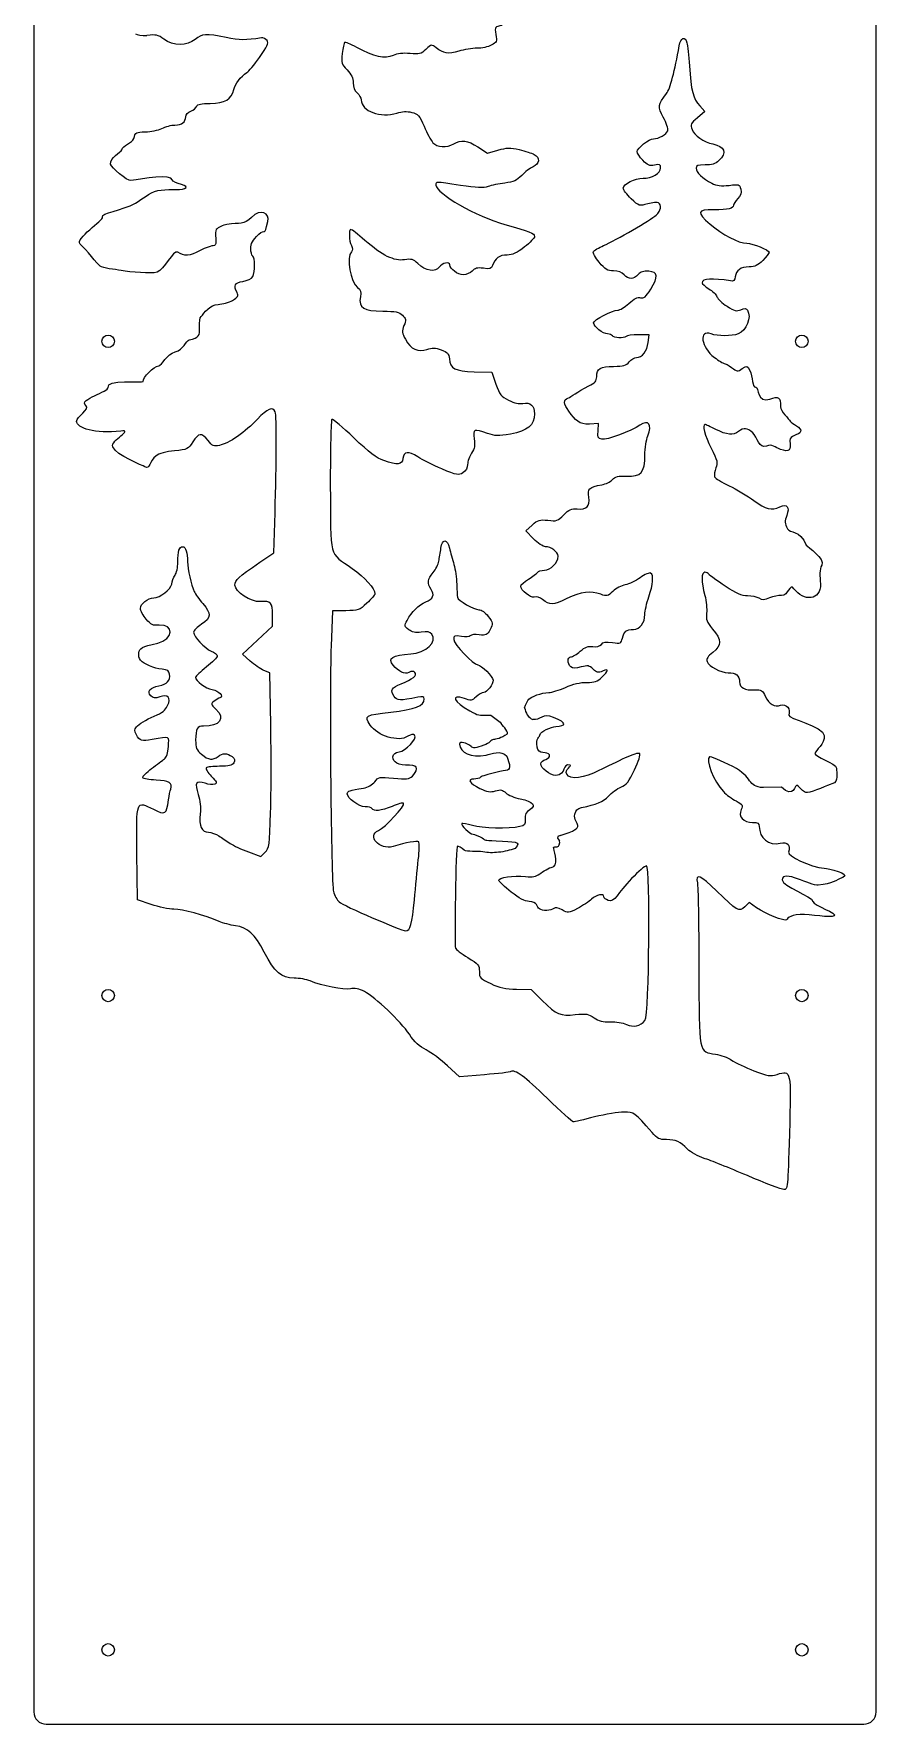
# Model space of a CAD drawing. Header units: inches. Extents: x -4.3 to 4.3, y -20.6 to 20.6.
# Drawn here: x -4.25 to 4.25, y -20.56 to -3.5 of the extents above; entities that cross this region are included whole.
import ezdxf

# ---------------------------------------------------------------- set-up
doc = ezdxf.new("R2010")
doc.units = ezdxf.units.IN
doc.header["$MEASUREMENT"] = 0
doc.layers.add('CUTS', color=7, linetype='Continuous')
doc.layers.add('PILOTS', color=1, linetype='Continuous')

msp = doc.modelspace()

# ---------------------------------------------------------------- linework, layer by layer
at = {"layer": 'CUTS'}
for p, q in [((-4.25, 20.438), (-4.25, -20.438)), ((4.25, -20.438), (4.25, 20.438)), ((2.47, -4.228), (2.522, -4.284)), ((2.522, -4.284), (2.447, -4.347)), ((0.23, -4.642), (0.327, -4.704)), ((0.327, -4.704), (0.433, -4.674)), ((1.96, -6.539), (1.85, -6.539)), ((1.95, -6.615), (1.96, -6.539)), ((0.194, -6.911), (0.37, -6.917)), ((0.37, -6.917), (0.412, -7.036)), ((1.449, -7.434), (1.357, -7.439)), ((1.443, -7.508), (1.449, -7.434)), ((-1.829, -8.738), (-1.816, -8.334)), ((0.715, -8.517), (0.779, -8.459)), ((0.793, -8.597), (0.715, -8.517)), ((-1.97, -8.835), (-1.829, -8.738)), ((-1.842, -9.48), (-1.842, -9.368)), ((-1.236, -9.323), (-1.25, -9.681)), ((-1.103, -9.323), (-1.236, -9.323)), ((-1.993, -9.621), (-1.842, -9.48)), ((-2.144, -9.762), (-1.993, -9.621)), ((-2.068, -9.831), (-2.144, -9.762)), ((-1.868, -9.952), (-1.93, -9.926)), ((-1.859, -10.473), (-1.868, -9.952)), ((0.363, -10.377), (0.457, -10.449)), ((0.457, -10.449), (0.467, -10.463)), ((0.522, -10.791), (0.55, -10.875)), ((3.294, -11.104), (3.113, -11.109)), ((-3.204, -12.241), (-3.21, -11.771)), ((-2.084, -11.758), (-1.959, -11.805)), ((-1.959, -11.805), (-1.915, -11.761)), ((1.058, -11.662), (1.053, -11.649)), ((-3.065, -12.288), (-3.204, -12.241)), ((2.969, -12.27), (2.925, -12.311)), ((3.044, -12.321), (2.969, -12.27)), ((0.622, -13.145), (0.769, -13.148)), ((0.769, -13.148), (0.88, -13.257)), ((0.044, -14.027), (-0.076, -13.917)), ((0.296, -14.007), (0.044, -14.027)), ((-4.125, -20.562), (4.125, -20.562))]:
    msp.add_line(p, q, dxfattribs=at)
for centre, start, end in [((-4.125, -20.438), -180, -90), ((4.125, -20.438), -90, 0)]:
    msp.add_arc(centre, 0.125, start, end, dxfattribs=at)
for points in [[(-3.225, -3.5), (-3.21, -3.505), (-3.163, -3.524), (-3.108, -3.517)], [(-2.937, -3.555), (-2.997, -3.511), (-3.018, -3.506), (-3.108, -3.517)], [(-2.621, -3.556), (-2.704, -3.625), (-2.842, -3.625), (-2.937, -3.555)], [(-2.308, -3.538), (-2.515, -3.495), (-2.552, -3.498), (-2.621, -3.556)], [(-1.954, -3.542), (-2.115, -3.567), (-2.172, -3.566), (-2.308, -3.538)], [(-1.972, -3.738), (-1.895, -3.629), (-1.879, -3.594), (-1.896, -3.569)], [(-1.896, -3.569), (-1.908, -3.551), (-1.934, -3.539), (-1.954, -3.542)], [(0.413, -3.507), (0.424, -3.578), (0.42, -3.587), (0.366, -3.615)], [(0.477, -3.417), (0.4, -3.429), (0.4, -3.429), (0.413, -3.507)], [(2.263, -3.621), (2.277, -3.538), (2.323, -3.52), (2.341, -3.591)], [(-2.099, -3.892), (-2.082, -3.882), (-2.025, -3.813), (-1.972, -3.738)], [(-1.137, -3.7), (-1.15, -3.797), (-1.147, -3.806), (-1.089, -3.865)], [(-0.625, -3.719), (-0.705, -3.757), (-0.817, -3.732), (-0.991, -3.638)], [(-0.454, -3.7), (-0.526, -3.693), (-0.58, -3.699), (-0.625, -3.719)], [(-0.293, -3.657), (-0.343, -3.705), (-0.359, -3.709), (-0.454, -3.7)], [(-0.19, -3.642), (-0.238, -3.605), (-0.238, -3.605), (-0.293, -3.657)], [(0.038, -3.676), (-0.068, -3.708), (-0.115, -3.701), (-0.19, -3.642)], [(0.222, -3.646), (0.175, -3.646), (0.092, -3.659), (0.038, -3.676)], [(0.366, -3.615), (0.334, -3.632), (0.269, -3.646), (0.222, -3.646)], [(2.135, -4.103), (2.17, -4.059), (2.22, -3.871), (2.263, -3.621)], [(2.341, -3.591), (2.347, -3.615), (2.358, -3.72), (2.365, -3.824)], [(-2.233, -4.063), (-2.221, -4.005), (-2.164, -3.931), (-2.099, -3.892)], [(2.365, -3.824), (2.381, -4.069), (2.405, -4.16), (2.47, -4.228)], [(-2.667, -4.282), (-2.639, -4.271), (-2.612, -4.249), (-2.605, -4.232)], [(2.102, -4.343), (2.043, -4.237), (2.046, -4.213), (2.135, -4.103)], [(-0.588, -4.301), (-0.532, -4.283), (-0.487, -4.281), (-0.436, -4.293)], [(-0.436, -4.293), (-0.372, -4.31), (-0.358, -4.325), (-0.312, -4.434)], [(-0.312, -4.434), (-0.283, -4.502), (-0.243, -4.576), (-0.223, -4.599)], [(2.146, -4.478), (2.153, -4.457), (2.135, -4.401), (2.102, -4.343)], [(2.447, -4.347), (2.377, -4.406), (2.373, -4.416), (2.392, -4.466)], [(-3.363, -4.672), (-3.353, -4.626), (-3.255, -4.603), (-3.242, -4.557)], [(-3.242, -4.557), (-3.224, -4.493), (-3.219, -4.491), (-3.124, -4.49)], [(-0.223, -4.599), (-0.179, -4.647), (-0.086, -4.652), (-0.013, -4.61)], [(-0.013, -4.61), (0.064, -4.566), (0.124, -4.574), (0.23, -4.642)], [(2.392, -4.466), (2.415, -4.526), (2.509, -4.592), (2.602, -4.612)], [(-3.475, -4.817), (-3.487, -4.751), (-3.369, -4.696), (-3.363, -4.672)], [(0.433, -4.674), (0.523, -4.649), (0.557, -4.648), (0.648, -4.669)], [(0.648, -4.669), (0.707, -4.683), (0.775, -4.705), (0.799, -4.717)], [(0.799, -4.717), (0.86, -4.75), (0.854, -4.814), (0.788, -4.843)], [(2.014, -4.826), (1.962, -4.836), (1.943, -4.828), (1.894, -4.777)], [(2.602, -4.612), (2.722, -4.637), (2.745, -4.701), (2.662, -4.779)], [(-3.27, -4.982), (-3.308, -4.988), (-3.469, -4.849), (-3.475, -4.817)], [(-2.854, -4.975), (-2.862, -4.915), (-3.145, -4.961), (-3.27, -4.982)], [(0.673, -4.93), (0.625, -4.98), (0.59, -4.996), (0.504, -5.007)], [(0.788, -4.843), (0.758, -4.856), (0.706, -4.895), (0.673, -4.93)], [(2.662, -4.779), (2.625, -4.814), (2.591, -4.825), (2.523, -4.824)], [(-3.225, -5.209), (-3.143, -5.164), (-3.096, -5.105), (-2.998, -5.083)], [(-2.998, -5.083), (-2.913, -5.063), (-2.776, -5.08), (-2.728, -5.062)], [(-2.728, -5.062), (-2.653, -5.033), (-2.849, -5.011), (-2.854, -4.975)], [(0.333, -5.042), (0.286, -5.058), (0.218, -5.056), (0.054, -5.031)], [(0.504, -5.007), (0.444, -5.014), (0.367, -5.03), (0.333, -5.042)], [(2.591, -5.008), (2.642, -5.034), (2.685, -5.039), (2.765, -5.03)], [(2.765, -5.03), (2.866, -5.018), (2.871, -5.019), (2.883, -5.068)], [(2.883, -5.068), (2.892, -5.105), (2.884, -5.132), (2.853, -5.164)], [(-3.557, -5.35), (-3.577, -5.309), (-3.362, -5.284), (-3.225, -5.209)], [(-1.888, -5.395), (-1.868, -5.312), (-1.96, -5.258), (-2.054, -5.354)], [(1.945, -5.217), (1.859, -5.241), (1.858, -5.241), (1.778, -5.165)], [(2.054, -5.206), (2.042, -5.198), (1.993, -5.203), (1.945, -5.217)], [(2.031, -5.33), (2.078, -5.286), (2.089, -5.227), (2.054, -5.206)], [(-3.782, -5.623), (-3.841, -5.571), (-3.543, -5.379), (-3.557, -5.35)], [(-2.302, -5.424), (-2.341, -5.431), (-2.39, -5.454), (-2.409, -5.475)], [(-2.054, -5.354), (-2.132, -5.434), (-2.168, -5.403), (-2.302, -5.424)], [(-1.981, -5.524), (-1.908, -5.453), (-1.928, -5.562), (-1.888, -5.395)], [(1.5, -5.638), (1.624, -5.584), (1.976, -5.381), (2.031, -5.33)], [(2.575, -5.422), (2.692, -5.524), (2.864, -5.614), (2.944, -5.615)], [(-3.581, -5.846), (-3.607, -5.828), (-3.722, -5.675), (-3.782, -5.623)], [(-0.509, -5.781), (-0.613, -5.797), (-0.735, -5.738), (-0.91, -5.585)], [(-2.798, -5.705), (-2.84, -5.677), (-2.941, -5.887), (-3.005, -5.906)], [(-2.572, -5.688), (-2.681, -5.746), (-2.73, -5.749), (-2.798, -5.705)], [(-2.04, -5.951), (-2.015, -5.904), (-2.016, -5.759), (-2.041, -5.743)], [(-1.045, -5.7), (-1.098, -5.753), (-1.054, -6.01), (-0.984, -6.06)], [(-1.045, -5.637), (-1.029, -5.667), (-1.029, -5.684), (-1.045, -5.7)], [(-0.374, -5.82), (-0.421, -5.775), (-0.439, -5.77), (-0.509, -5.781)], [(1.455, -5.806), (1.415, -5.759), (1.389, -5.71), (1.396, -5.698)], [(1.396, -5.698), (1.404, -5.686), (1.45, -5.659), (1.5, -5.638)], [(-3.37, -5.889), (-3.433, -5.878), (-3.552, -5.866), (-3.581, -5.846)], [(-3.005, -5.906), (-3.072, -5.926), (-3.27, -5.905), (-3.37, -5.889)], [(-2.14, -5.999), (-2.093, -5.992), (-2.052, -5.972), (-2.04, -5.951)], [(-0.159, -5.856), (-0.198, -5.911), (-0.296, -5.894), (-0.374, -5.82)], [(0.286, -5.867), (0.226, -5.859), (0.201, -5.865), (0.174, -5.895)], [(0.378, -5.84), (0.367, -5.871), (0.35, -5.876), (0.286, -5.867)], [(1.848, -5.931), (1.801, -5.983), (1.754, -5.983), (1.707, -5.932)], [(1.955, -5.897), (1.904, -5.892), (1.874, -5.902), (1.848, -5.931)], [(1.975, -6.078), (2.054, -5.953), (2.049, -5.904), (1.955, -5.897)], [(2.827, -5.952), (2.823, -5.989), (2.811, -6), (2.781, -5.995)], [(-2.244, -6.191), (-2.189, -6.157), (-2.182, -6.145), (-2.199, -6.113)], [(-2.199, -6.113), (-2.238, -6.04), (-2.224, -6.013), (-2.14, -5.999)], [(-0.984, -6.06), (-0.95, -6.083), (-0.945, -6.102), (-0.955, -6.156)], [(1.872, -6.164), (1.906, -6.173), (1.926, -6.156), (1.975, -6.078)], [(2.562, -6.074), (2.6, -6.096), (2.636, -6.132), (2.643, -6.154)], [(-2.563, -6.353), (-2.53, -6.322), (-2.474, -6.231), (-2.391, -6.231)], [(-2.391, -6.231), (-2.345, -6.23), (-2.281, -6.213), (-2.244, -6.191)], [(-0.955, -6.156), (-0.975, -6.265), (-0.921, -6.299), (-0.728, -6.3)], [(-0.728, -6.3), (-0.597, -6.3), (-0.564, -6.307), (-0.53, -6.341)], [(1.643, -6.29), (1.662, -6.29), (1.712, -6.259), (1.754, -6.222)], [(1.754, -6.222), (1.807, -6.173), (1.842, -6.156), (1.872, -6.164)], [(2.643, -6.154), (2.65, -6.176), (2.696, -6.22), (2.745, -6.251)], [(2.745, -6.251), (2.822, -6.299), (2.842, -6.304), (2.884, -6.285)], [(2.951, -6.291), (2.995, -6.36), (2.942, -6.498), (2.859, -6.53)], [(2.884, -6.285), (2.923, -6.267), (2.937, -6.269), (2.951, -6.291)], [(-2.681, -6.59), (-2.583, -6.566), (-2.573, -6.552), (-2.578, -6.458)], [(-2.578, -6.458), (-2.58, -6.41), (-2.574, -6.362), (-2.563, -6.353)], [(-0.515, -6.446), (-0.536, -6.502), (-0.534, -6.52), (-0.5, -6.584)], [(-0.53, -6.341), (-0.495, -6.376), (-0.493, -6.388), (-0.515, -6.446)], [(2.585, -6.53), (2.457, -6.481), (2.482, -6.667), (2.617, -6.766)], [(-2.823, -6.71), (-2.736, -6.687), (-2.716, -6.599), (-2.681, -6.59)], [(-0.5, -6.584), (-0.446, -6.684), (-0.372, -6.718), (-0.283, -6.686)], [(1.726, -6.554), (1.704, -6.576), (1.602, -6.572), (1.588, -6.549)], [(1.85, -6.539), (1.79, -6.539), (1.734, -6.546), (1.726, -6.554)], [(2.859, -6.53), (2.795, -6.554), (2.649, -6.554), (2.585, -6.53)], [(-2.99, -6.852), (-2.957, -6.849), (-2.911, -6.732), (-2.823, -6.71)], [(-0.283, -6.686), (-0.227, -6.666), (-0.201, -6.667), (-0.139, -6.69)], [(-0.139, -6.69), (-0.075, -6.714), (-0.061, -6.73), (-0.056, -6.781)], [(-0.056, -6.781), (-0.046, -6.882), (-0.003, -6.904), (0.194, -6.911)], [(-3.501, -7.069), (-3.531, -6.984), (-3.145, -7.026), (-3.147, -7.011)], [(-3.147, -7.011), (-3.153, -6.969), (-3.041, -6.857), (-2.99, -6.852)], [(1.35, -7.054), (1.413, -7.023), (1.429, -7.005), (1.43, -6.961)], [(2.791, -6.87), (2.846, -6.91), (2.852, -6.911), (2.899, -6.88)], [(2.899, -6.88), (2.947, -6.848), (2.95, -6.849), (2.972, -6.892)], [(-3.725, -7.252), (-3.808, -7.186), (-3.484, -7.116), (-3.501, -7.069)], [(0.412, -7.036), (0.45, -7.141), (0.465, -7.161), (0.541, -7.199)], [(1.139, -7.177), (1.177, -7.165), (1.224, -7.114), (1.35, -7.054)], [(3.177, -7.187), (3.261, -7.158), (3.29, -7.163), (3.285, -7.267)], [(-3.819, -7.413), (-3.82, -7.366), (-3.678, -7.29), (-3.725, -7.252)], [(-1.814, -7.316), (-1.836, -7.259), (-1.895, -7.283), (-1.993, -7.389)], [(-1.816, -8.334), (-1.799, -7.828), (-1.799, -7.357), (-1.814, -7.316)], [(0.541, -7.199), (0.599, -7.228), (0.647, -7.239), (0.686, -7.231)], [(1.148, -7.309), (1.095, -7.238), (1.092, -7.191), (1.139, -7.177)], [(1.357, -7.439), (1.25, -7.446), (1.217, -7.402), (1.148, -7.309)], [(3.285, -7.267), (3.284, -7.307), (3.372, -7.391), (3.383, -7.411)], [(-3.372, -7.51), (-3.629, -7.544), (-3.819, -7.477), (-3.819, -7.413)], [(-3.453, -7.67), (-3.481, -7.6), (-3.233, -7.492), (-3.372, -7.51)], [(-1.993, -7.389), (-2.111, -7.516), (-2.286, -7.638), (-2.377, -7.655)], [(0.328, -7.534), (0.191, -7.485), (0.18, -7.49), (0.194, -7.588)], [(1.866, -7.451), (1.779, -7.512), (1.528, -7.605), (1.483, -7.593)], [(1.946, -7.557), (1.993, -7.444), (1.953, -7.391), (1.866, -7.451)], [(2.862, -7.514), (2.807, -7.556), (2.744, -7.55), (2.632, -7.493)], [(3.004, -7.527), (2.95, -7.476), (2.916, -7.473), (2.862, -7.514)], [(3.383, -7.411), (3.397, -7.436), (3.502, -7.476), (3.488, -7.516)], [(-3.131, -7.871), (-3.147, -7.859), (-3.419, -7.755), (-3.453, -7.67)], [(-2.646, -7.62), (-2.692, -7.693), (-2.699, -7.697), (-2.83, -7.709)], [(-2.492, -7.605), (-2.556, -7.524), (-2.587, -7.527), (-2.646, -7.62)], [(-2.377, -7.655), (-2.435, -7.666), (-2.45, -7.66), (-2.492, -7.605)], [(-0.719, -7.808), (-0.792, -7.783), (-0.865, -7.728), (-1.02, -7.579)], [(0.194, -7.588), (0.204, -7.654), (0.198, -7.686), (0.167, -7.732)], [(0.561, -7.54), (0.434, -7.562), (0.403, -7.561), (0.328, -7.534)], [(1.483, -7.593), (1.443, -7.583), (1.437, -7.571), (1.443, -7.508)], [(3.142, -7.662), (3.072, -7.695), (3.049, -7.569), (3.004, -7.527)], [(3.284, -7.695), (3.229, -7.677), (3.201, -7.634), (3.142, -7.662)], [(3.378, -7.606), (3.393, -7.709), (3.375, -7.725), (3.284, -7.695)], [(3.488, -7.516), (3.477, -7.547), (3.372, -7.558), (3.378, -7.606)], [(-3.019, -7.762), (-3.082, -7.808), (-3.08, -7.908), (-3.131, -7.871)], [(-2.83, -7.709), (-2.918, -7.717), (-2.984, -7.735), (-3.019, -7.762)], [(-0.526, -7.787), (-0.534, -7.853), (-0.576, -7.857), (-0.719, -7.808)], [(-0.375, -7.771), (-0.47, -7.709), (-0.518, -7.714), (-0.526, -7.787)], [(-0.133, -7.892), (-0.223, -7.854), (-0.333, -7.799), (-0.375, -7.771)], [(0.127, -7.846), (0.127, -7.881), (0.11, -7.911), (0.08, -7.931)], [(0.167, -7.732), (0.145, -7.765), (0.127, -7.816), (0.127, -7.846)], [(2.584, -7.681), (2.649, -7.809), (2.654, -7.83), (2.632, -7.882)], [(0.08, -7.931), (0.036, -7.96), (0.022, -7.957), (-0.133, -7.892)], [(1.481, -8.052), (1.521, -8.045), (1.569, -8.022), (1.588, -8)], [(1.588, -8), (1.616, -7.969), (1.646, -7.962), (1.732, -7.966)], [(2.632, -7.882), (2.619, -7.914), (2.613, -7.954), (2.62, -7.971)], [(2.62, -7.971), (2.626, -7.988), (2.692, -8.029), (2.766, -8.063)], [(-1.258, -8.057), (-1.255, -8.81), (-1.276, -8.731), (-1.037, -8.897)], [(1.232, -8.296), (1.331, -8.304), (1.365, -8.27), (1.349, -8.178)], [(1.349, -8.178), (1.335, -8.094), (1.354, -8.075), (1.481, -8.052)], [(2.766, -8.063), (2.84, -8.097), (2.953, -8.164), (3.017, -8.212)], [(0.938, -8.411), (1.025, -8.422), (1.037, -8.418), (1.097, -8.356)], [(1.097, -8.356), (1.15, -8.302), (1.175, -8.291), (1.232, -8.296)], [(3.017, -8.212), (3.138, -8.302), (3.191, -8.315), (3.278, -8.275)], [(3.278, -8.275), (3.353, -8.241), (3.379, -8.275), (3.347, -8.363)], [(0.779, -8.459), (0.836, -8.406), (0.853, -8.401), (0.938, -8.411)], [(3.347, -8.363), (3.326, -8.421), (3.327, -8.442), (3.355, -8.497)], [(3.355, -8.497), (3.378, -8.543), (3.478, -8.503), (3.545, -8.661)], [(-0.163, -8.823), (-0.158, -8.792), (-0.148, -8.733), (-0.142, -8.692)], [(-0.142, -8.692), (-0.127, -8.594), (-0.08, -8.594), (-0.055, -8.692)], [(-0.055, -8.692), (-0.045, -8.733), (-0.025, -8.806), (-0.011, -8.856)], [(3.545, -8.661), (3.555, -8.683), (3.742, -8.795), (3.701, -8.864)], [(-2.698, -8.83), (-2.697, -8.904), (-2.662, -9.063), (-2.631, -9.13)], [(-0.221, -8.939), (-0.194, -8.906), (-0.167, -8.854), (-0.163, -8.823)], [(3.701, -8.864), (3.675, -8.906), (3.682, -8.976), (3.687, -9.052)], [(-2.859, -9.054), (-2.856, -9.028), (-2.84, -8.988), (-2.825, -8.966)], [(-0.241, -9.108), (-0.283, -9.048), (-0.279, -9.007), (-0.221, -8.939)], [(0.741, -9.006), (0.784, -8.979), (0.825, -8.947), (0.832, -8.936)], [(1.974, -8.944), (1.962, -8.937), (1.915, -8.957), (1.87, -8.99)], [(1.956, -9.184), (2, -9.056), (2.007, -8.964), (1.974, -8.944)], [(2.727, -9.076), (2.645, -9.023), (2.571, -8.969), (2.564, -8.957)], [(3.419, -9.101), (3.376, -9.042), (3.364, -9.173), (3.294, -9.17)], [(-2.631, -9.13), (-2.62, -9.155), (-2.58, -9.21), (-2.544, -9.252)], [(-0.295, -9.235), (-0.22, -9.204), (-0.203, -9.163), (-0.241, -9.108)], [(0.884, -9.21), (0.857, -9.189), (0.82, -9.178), (0.8, -9.185)], [(1.13, -9.2), (0.985, -9.27), (0.962, -9.271), (0.884, -9.21)], [(1.472, -9.158), (1.365, -9.119), (1.277, -9.13), (1.13, -9.2)], [(1.594, -9.128), (1.543, -9.177), (1.533, -9.18), (1.472, -9.158)], [(2.521, -9.169), (2.536, -9.226), (2.544, -9.307), (2.539, -9.348)], [(3.174, -9.195), (3.122, -9.217), (3.101, -9.218), (3.07, -9.198)], [(3.294, -9.17), (3.264, -9.169), (3.209, -9.18), (3.174, -9.195)], [(3.687, -9.052), (3.697, -9.222), (3.514, -9.234), (3.419, -9.101)], [(-3.116, -9.409), (-3.147, -9.373), (-3.173, -9.324), (-3.174, -9.3)], [(-2.544, -9.252), (-2.458, -9.354), (-2.46, -9.395), (-2.558, -9.46)], [(-1.842, -9.368), (-1.842, -9.241), (-1.858, -9.223), (-1.963, -9.231)], [(-0.89, -9.248), (-0.967, -9.319), (-0.978, -9.323), (-1.103, -9.323)], [(-0.483, -9.421), (-0.439, -9.337), (-0.365, -9.264), (-0.295, -9.235)], [(0.336, -9.381), (0.386, -9.447), (0.387, -9.451), (0.355, -9.513)], [(2.539, -9.348), (2.53, -9.413), (2.539, -9.435), (2.6, -9.509)], [(-2.985, -9.469), (-3.049, -9.475), (-3.067, -9.466), (-3.116, -9.409)], [(-3, -9.65), (-2.842, -9.611), (-2.83, -9.455), (-2.985, -9.469)], [(-0.467, -9.515), (-0.512, -9.48), (-0.513, -9.476), (-0.483, -9.421)], [(-0.34, -9.54), (-0.4, -9.548), (-0.432, -9.542), (-0.467, -9.515)], [(-0.234, -9.559), (-0.252, -9.537), (-0.281, -9.531), (-0.34, -9.54)], [(0.355, -9.513), (0.324, -9.571), (0.316, -9.575), (0.244, -9.566)], [(1.69, -9.599), (1.706, -9.531), (1.729, -9.513), (1.801, -9.512)], [(2.6, -9.509), (2.692, -9.619), (2.692, -9.671), (2.601, -9.744)], [(-3.191, -9.747), (-3.184, -9.701), (-3.164, -9.69), (-3, -9.65)], [(-1.25, -9.681), (-1.269, -10.158), (-1.25, -12.065), (-1.226, -12.157)], [(-0.446, -9.76), (-0.294, -9.751), (-0.171, -9.634), (-0.234, -9.559)], [(0.154, -9.576), (0.147, -9.587), (0.109, -9.59), (0.064, -9.583)], [(0.244, -9.566), (0.201, -9.56), (0.161, -9.564), (0.154, -9.576)], [(1.264, -9.733), (1.314, -9.689), (1.344, -9.678), (1.39, -9.685)], [(1.39, -9.685), (1.43, -9.691), (1.46, -9.683), (1.477, -9.663)], [(1.477, -9.663), (1.496, -9.64), (1.524, -9.635), (1.589, -9.644)], [(1.589, -9.644), (1.672, -9.656), (1.676, -9.654), (1.69, -9.599)], [(-3.173, -9.822), (-3.187, -9.806), (-3.195, -9.772), (-3.191, -9.747)], [(-2.956, -9.914), (-3.036, -9.907), (-3.138, -9.864), (-3.173, -9.822)], [(-1.93, -9.926), (-1.963, -9.912), (-2.026, -9.87), (-2.068, -9.831)], [(-0.624, -9.873), (-0.682, -9.802), (-0.634, -9.772), (-0.446, -9.76)], [(-0.465, -9.947), (-0.506, -9.968), (-0.572, -9.938), (-0.624, -9.873)], [(1.273, -9.891), (1.217, -9.907), (1.19, -9.906), (1.169, -9.889)], [(1.393, -9.913), (1.353, -9.876), (1.339, -9.873), (1.273, -9.891)], [(2.601, -9.744), (2.551, -9.784), (2.534, -9.81), (2.543, -9.835)], [(-2.987, -10.08), (-2.906, -10.065), (-2.871, -10.027), (-2.88, -9.965)], [(-2.88, -9.965), (-2.885, -9.929), (-2.9, -9.918), (-2.956, -9.914)], [(-0.615, -10.188), (-0.657, -10.127), (-0.641, -10.099), (-0.543, -10.06)], [(-0.543, -10.06), (-0.427, -10.015), (-0.377, -9.975), (-0.404, -9.947)], [(-0.404, -9.947), (-0.42, -9.932), (-0.438, -9.932), (-0.465, -9.947)], [(1.115, -10.097), (1.192, -10.062), (1.263, -10.046), (1.329, -10.047)], [(1.329, -10.047), (1.41, -10.048), (1.437, -10.039), (1.483, -9.995)], [(1.489, -9.933), (1.446, -9.952), (1.432, -9.95), (1.393, -9.913)], [(1.483, -9.995), (1.552, -9.929), (1.554, -9.903), (1.489, -9.933)], [(-3.07, -10.182), (-3.112, -10.14), (-3.077, -10.097), (-2.987, -10.08)], [(-2.979, -10.192), (-3.027, -10.209), (-3.045, -10.207), (-3.07, -10.182)], [(-2.9, -10.28), (-2.862, -10.202), (-2.896, -10.163), (-2.979, -10.192)], [(-2.431, -10.237), (-2.467, -10.263), (-2.466, -10.266), (-2.412, -10.316)], [(-2.449, -10.12), (-2.38, -10.133), (-2.329, -10.188), (-2.373, -10.202)], [(-2.373, -10.202), (-2.384, -10.206), (-2.41, -10.222), (-2.431, -10.237)], [(-0.376, -10.197), (-0.556, -10.234), (-0.583, -10.233), (-0.615, -10.188)], [(0.095, -10.21), (-0.054, -10.156), (-0.013, -10.251), (0.148, -10.333)], [(0.212, -10.192), (0.17, -10.232), (0.159, -10.233), (0.095, -10.21)], [(0.702, -10.303), (0.714, -10.268), (0.734, -10.229), (0.746, -10.217)], [(0.746, -10.217), (0.771, -10.192), (0.867, -10.15), (0.946, -10.149)], [(0.946, -10.149), (0.976, -10.149), (1.052, -10.125), (1.115, -10.097)], [(3.022, -10.123), (3.092, -10.119), (3.101, -10.124), (3.133, -10.191)], [(3.133, -10.191), (3.17, -10.268), (3.223, -10.298), (3.286, -10.278)], [(-3.215, -10.497), (-3.188, -10.465), (-3.12, -10.424), (-3.035, -10.388)], [(-3.035, -10.388), (-2.947, -10.351), (-2.926, -10.334), (-2.9, -10.28)], [(-2.412, -10.316), (-2.314, -10.407), (-2.377, -10.494), (-2.537, -10.488)], [(-0.856, -10.477), (-0.917, -10.383), (-0.905, -10.375), (-0.648, -10.347)], [(0.148, -10.333), (0.243, -10.382), (0.224, -10.382), (0.363, -10.377)], [(0.702, -10.303), (0.713, -10.35), (0.736, -10.407), (0.787, -10.42)], [(0.993, -10.4), (0.886, -10.352), (0.854, -10.435), (0.787, -10.42)], [(1.017, -10.493), (1.121, -10.477), (1.14, -10.465), (0.993, -10.4)], [(3.286, -10.278), (3.344, -10.26), (3.391, -10.317), (3.367, -10.378)], [(3.367, -10.378), (3.356, -10.408), (3.716, -10.491), (3.726, -10.584)], [(-3.215, -10.575), (-3.235, -10.536), (-3.235, -10.522), (-3.215, -10.497)], [(-3.055, -10.624), (-3.162, -10.644), (-3.181, -10.638), (-3.215, -10.575)], [(-2.537, -10.488), (-2.6, -10.485), (-2.617, -10.515), (-2.617, -10.629)], [(-1.861, -11.356), (-1.854, -11.156), (-1.854, -10.759), (-1.859, -10.473)], [(-0.476, -10.591), (-0.57, -10.653), (-0.783, -10.588), (-0.856, -10.477)], [(-0.408, -10.58), (-0.422, -10.566), (-0.443, -10.57), (-0.476, -10.591)], [(0.525, -10.571), (0.548, -10.554), (0.491, -10.496), (0.467, -10.463)], [(0.828, -10.699), (0.817, -10.6), (0.85, -10.609), (0.855, -10.578)], [(0.855, -10.578), (0.861, -10.537), (0.97, -10.5), (1.017, -10.493)], [(-2.892, -10.695), (-2.886, -10.585), (-2.871, -10.591), (-3.055, -10.624)], [(-2.932, -10.82), (-2.91, -10.804), (-2.896, -10.76), (-2.892, -10.695)], [(-2.617, -10.629), (-2.618, -10.708), (-2.609, -10.729), (-2.557, -10.773)], [(-0.626, -10.799), (-0.621, -10.768), (-0.604, -10.753), (-0.565, -10.749)], [(-0.565, -10.749), (-0.499, -10.741), (-0.377, -10.611), (-0.408, -10.58)], [(0.292, -10.682), (0.21, -10.711), (0.183, -10.713), (0.162, -10.694)], [(0.313, -10.78), (0.37, -10.769), (0.461, -10.726), (0.522, -10.791)], [(0.952, -10.779), (0.937, -10.741), (0.836, -10.779), (0.828, -10.699)], [(3.726, -10.584), (3.735, -10.668), (3.638, -10.731), (3.63, -10.763)], [(-3.15, -11.008), (-3.154, -10.996), (-3.114, -10.955), (-3.061, -10.916)], [(-3.061, -10.916), (-3.009, -10.878), (-2.951, -10.834), (-2.932, -10.82)], [(-2.557, -10.773), (-2.487, -10.831), (-2.446, -10.836), (-2.39, -10.794)], [(-2.51, -10.909), (-2.519, -10.917), (-2.496, -10.955), (-2.459, -10.993)], [(-2.39, -10.794), (-2.342, -10.757), (-2.301, -10.758), (-2.25, -10.796)], [(-2.25, -10.796), (-2.219, -10.819), (-2.216, -10.833), (-2.233, -10.86)], [(0.55, -10.875), (0.553, -10.949), (0.535, -10.926), (0.411, -10.955)], [(1.016, -10.986), (0.959, -10.988), (0.863, -10.909), (0.865, -10.87)], [(0.865, -10.87), (0.867, -10.827), (0.968, -10.821), (0.952, -10.779)], [(1.162, -10.882), (1.075, -10.858), (1.131, -10.981), (1.016, -10.986)], [(1.127, -10.972), (1.104, -10.926), (1.183, -10.887), (1.162, -10.882)], [(1.717, -10.809), (1.646, -10.843), (1.527, -10.9), (1.453, -10.937)], [(1.864, -10.765), (1.855, -10.756), (1.789, -10.776), (1.717, -10.809)], [(1.812, -10.929), (1.852, -10.845), (1.875, -10.775), (1.864, -10.765)], [(2.567, -10.798), (2.523, -10.825), (2.611, -11.045), (2.709, -11.149)], [(2.803, -10.897), (2.683, -10.836), (2.577, -10.792), (2.567, -10.798)], [(3.113, -11.109), (2.945, -11.102), (3.011, -11.002), (2.803, -10.897)], [(3.63, -10.763), (3.621, -10.794), (3.845, -10.864), (3.851, -10.911)], [(3.851, -10.911), (3.844, -10.96), (3.881, -11.052), (3.804, -11.071)], [(-3.017, -11.033), (-3.086, -11.031), (-3.146, -11.019), (-3.15, -11.008)], [(-2.868, -11.123), (-2.846, -11.064), (-2.888, -11.038), (-3.017, -11.033)], [(-2.522, -11.065), (-2.613, -11.033), (-2.63, -11.061), (-2.591, -11.178)], [(-2.425, -11.074), (-2.443, -11.081), (-2.487, -11.077), (-2.522, -11.065)], [(-2.459, -10.993), (-2.403, -11.051), (-2.398, -11.064), (-2.425, -11.074)], [(-0.923, -11.113), (-0.878, -11.106), (-0.834, -11.082), (-0.81, -11.05)], [(-0.81, -11.05), (-0.771, -11.001), (-0.765, -11), (-0.619, -11.014)], [(-0.619, -11.014), (-0.49, -11.026), (-0.463, -11.023), (-0.43, -10.993)], [(0.411, -10.955), (0.337, -10.972), (0.267, -10.994), (0.257, -11.005)], [(1.453, -10.937), (1.304, -11.01), (1.159, -11.038), (1.127, -10.972)], [(1.675, -11.103), (1.73, -11.081), (1.756, -11.048), (1.812, -10.929)], [(3.451, -11.084), (3.434, -11.07), (3.419, -11.231), (3.294, -11.104)], [(3.557, -11.158), (3.512, -11.159), (3.499, -11.125), (3.451, -11.084)], [(3.804, -11.071), (3.767, -11.08), (3.61, -11.156), (3.557, -11.158)], [(-3.21, -11.771), (-3.216, -11.229), (-3.22, -11.241), (-3.043, -11.328)], [(-3.043, -11.328), (-2.922, -11.388), (-2.911, -11.381), (-2.891, -11.232)], [(-2.891, -11.232), (-2.885, -11.188), (-2.875, -11.139), (-2.868, -11.123)], [(-2.591, -11.178), (-2.57, -11.243), (-2.563, -11.309), (-2.571, -11.375)], [(-0.518, -11.267), (-0.525, -11.26), (-0.577, -11.274), (-0.635, -11.298)], [(0.251, -11.117), (0.324, -11.152), (0.355, -11.157), (0.407, -11.142)], [(0.407, -11.142), (0.461, -11.126), (0.48, -11.13), (0.514, -11.162)], [(0.514, -11.162), (0.536, -11.183), (0.601, -11.211), (0.658, -11.223)], [(0.658, -11.223), (0.791, -11.251), (0.823, -11.287), (0.755, -11.332)], [(1.275, -11.311), (1.429, -11.279), (1.494, -11.252), (1.548, -11.194)], [(1.548, -11.194), (1.581, -11.16), (1.638, -11.119), (1.675, -11.103)], [(2.709, -11.149), (2.738, -11.18), (2.795, -11.223), (2.836, -11.244)], [(2.836, -11.244), (2.904, -11.279), (2.908, -11.286), (2.887, -11.331)], [(-1.915, -11.761), (-1.875, -11.721), (-1.871, -11.693), (-1.861, -11.356)], [(-0.635, -11.298), (-0.748, -11.345), (-0.818, -11.353), (-0.838, -11.321)], [(-0.771, -11.541), (-0.707, -11.515), (-0.497, -11.288), (-0.518, -11.267)], [(0.708, -11.427), (0.713, -11.481), (0.706, -11.491), (0.654, -11.502)], [(0.755, -11.332), (0.716, -11.358), (0.705, -11.38), (0.708, -11.427)], [(1.061, -11.592), (1.361, -11.502), (1.186, -11.488), (1.209, -11.376)], [(1.209, -11.376), (1.218, -11.337), (1.236, -11.319), (1.275, -11.311)], [(-2.383, -11.596), (-2.354, -11.616), (-2.303, -11.65), (-2.27, -11.672)], [(-0.625, -11.703), (-0.761, -11.744), (-0.897, -11.594), (-0.771, -11.541)], [(0.175, -11.491), (0.122, -11.475), (0.075, -11.466), (0.069, -11.471)], [(0.654, -11.502), (0.543, -11.527), (0.273, -11.521), (0.175, -11.491)], [(1.061, -11.592), (1.013, -11.606), (1.042, -11.629), (1.053, -11.649)], [(-2.27, -11.672), (-2.237, -11.694), (-2.153, -11.733), (-2.084, -11.758)], [(-0.366, -11.657), (-0.38, -11.643), (-0.492, -11.662), (-0.625, -11.703)], [(-0.37, -11.839), (-0.359, -11.747), (-0.358, -11.665), (-0.366, -11.657)], [(0.273, -11.617), (0.317, -11.644), (0.279, -11.637), (0.417, -11.647)], [(0.44, -11.762), (0.386, -11.768), (0.332, -11.767), (0.281, -11.758)], [(0.417, -11.647), (0.596, -11.659), (0.68, -11.646), (0.606, -11.722)], [(0.606, -11.722), (0.557, -11.741), (0.499, -11.756), (0.44, -11.762)], [(0.98, -11.912), (1.041, -11.912), (1.011, -11.763), (0.996, -11.724)], [(0.996, -11.724), (0.982, -11.686), (1.051, -11.74), (1.058, -11.662)], [(3.28, -11.671), (3.357, -11.652), (3.39, -11.688), (3.364, -11.761)], [(3.364, -11.761), (3.352, -11.795), (3.586, -11.911), (3.726, -11.923)], [(-0.41, -12.243), (-0.398, -12.114), (-0.38, -11.932), (-0.37, -11.839)], [(0.855, -11.98), (0.882, -11.959), (0.958, -11.913), (0.98, -11.912)], [(3.666, -12.094), (3.592, -12.104), (3.303, -11.929), (3.302, -12.04)], [(3.726, -11.923), (3.759, -11.926), (4.005, -11.976), (3.912, -12.016)], [(0.442, -12.046), (0.432, -12.016), (0.592, -11.992), (0.712, -12.006)], [(0.567, -12.163), (0.503, -12.111), (0.446, -12.059), (0.442, -12.046)], [(0.712, -12.006), (0.785, -12.015), (0.816, -12.009), (0.855, -11.98)], [(1.782, -12.027), (1.638, -12.176), (1.612, -12.273), (1.546, -12.248)], [(2.639, -12.152), (2.478, -11.993), (2.421, -11.97), (2.446, -12.071)], [(2.446, -12.071), (2.453, -12.1), (2.46, -12.479), (2.461, -12.913)], [(3.302, -12.04), (3.302, -12.107), (3.606, -12.204), (3.612, -12.258)], [(3.912, -12.016), (3.846, -12.045), (3.805, -12.077), (3.666, -12.094)], [(-1.226, -12.157), (-1.215, -12.197), (-1.189, -12.245), (-1.169, -12.263)], [(0.004, -12.201), (0, -12.478), (0, -12.715), (0.004, -12.728)], [(0.748, -12.258), (0.704, -12.257), (0.649, -12.228), (0.567, -12.163)], [(0.822, -12.29), (0.815, -12.272), (0.785, -12.259), (0.748, -12.258)], [(1.379, -12.235), (1.352, -12.259), (1.288, -12.302), (1.236, -12.329)], [(2.925, -12.311), (2.867, -12.366), (2.844, -12.353), (2.639, -12.152)], [(3.612, -12.258), (3.617, -12.304), (3.87, -12.376), (3.826, -12.404)], [(-2.836, -12.336), (-2.886, -12.336), (-2.989, -12.314), (-3.065, -12.288)], [(-2.379, -12.46), (-2.529, -12.397), (-2.751, -12.336), (-2.836, -12.336)], [(0.925, -12.349), (0.857, -12.348), (0.837, -12.328), (0.822, -12.29)], [(0.997, -12.328), (0.985, -12.34), (0.953, -12.349), (0.925, -12.349)], [(1.08, -12.343), (1.036, -12.318), (1.011, -12.314), (0.997, -12.328)], [(1.236, -12.329), (1.144, -12.378), (1.141, -12.378), (1.08, -12.343)], [(3.346, -12.444), (3.328, -12.462), (3.133, -12.382), (3.044, -12.321)], [(3.483, -12.391), (3.366, -12.395), (3.348, -12.442), (3.346, -12.444)], [(3.826, -12.404), (3.79, -12.427), (3.587, -12.387), (3.483, -12.391)], [(-2.215, -12.503), (-2.267, -12.496), (-2.341, -12.477), (-2.379, -12.46)], [(-1.924, -12.771), (-2.022, -12.582), (-2.088, -12.522), (-2.215, -12.503)], [(0.004, -12.728), (0.008, -12.742), (0.064, -12.785), (0.129, -12.824)], [(2.461, -12.913), (2.463, -13.813), (2.456, -13.774), (2.63, -13.799)], [(-1.056, -13.14), (-1.124, -13.152), (-1.344, -13.109), (-1.461, -13.06)], [(-0.914, -13.168), (-0.968, -13.14), (-1.012, -13.131), (-1.056, -13.14)], [(0.36, -13.087), (0.448, -13.129), (0.509, -13.142), (0.622, -13.145)], [(-0.46, -13.599), (-0.548, -13.468), (-0.804, -13.224), (-0.914, -13.168)], [(0.88, -13.257), (1.031, -13.404), (1.06, -13.416), (1.213, -13.4)], [(1.213, -13.4), (1.325, -13.388), (1.346, -13.392), (1.403, -13.432)], [(1.403, -13.432), (1.452, -13.467), (1.49, -13.476), (1.567, -13.473)], [(1.567, -13.473), (1.624, -13.471), (1.694, -13.482), (1.73, -13.499)], [(1.73, -13.499), (1.801, -13.532), (1.868, -13.518), (1.917, -13.458)], [(-0.291, -13.757), (-0.36, -13.722), (-0.409, -13.677), (-0.46, -13.599)], [(-0.076, -13.917), (-0.141, -13.856), (-0.238, -13.784), (-0.291, -13.757)], [(2.63, -13.799), (2.68, -13.807), (2.753, -13.834), (2.791, -13.86)], [(0.564, -13.976), (0.555, -13.982), (0.434, -13.996), (0.296, -14.007)], [(0.931, -14.245), (0.703, -14.023), (0.605, -13.951), (0.564, -13.976)], [(2.791, -13.86), (2.83, -13.886), (2.931, -13.934), (3.016, -13.967)], [(3.016, -13.967), (3.157, -14.022), (3.178, -14.025), (3.25, -14.003)], [(3.25, -14.003), (3.394, -13.96), (3.393, -13.956), (3.374, -14.605)], [(1.194, -14.483), (1.184, -14.483), (1.066, -14.376), (0.931, -14.245)], [(1.409, -14.433), (1.3, -14.46), (1.203, -14.483), (1.194, -14.483)], [(1.705, -14.384), (1.651, -14.384), (1.519, -14.407), (1.409, -14.433)], [(1.988, -14.591), (1.813, -14.388), (1.807, -14.384), (1.705, -14.384)], [(3.374, -14.605), (3.359, -15.152), (3.357, -15.169), (3.318, -15.167)], [(2.513, -14.851), (2.453, -14.831), (2.379, -14.79), (2.347, -14.758)], [(2.95, -15.025), (2.77, -14.949), (2.573, -14.87), (2.513, -14.851)], [(3.318, -15.167), (3.296, -15.165), (3.131, -15.102), (2.95, -15.025)]]:
    msp.add_open_spline(points, degree=3, dxfattribs=at)
for points, knots in [([(-0.991, -3.638), (-1.054, -3.605), (-1.109, -3.582), (-1.114, -3.587), (-1.119, -3.592), (-1.13, -3.643), (-1.137, -3.7)], [0, 0, 0, 0, 1, 1, 1, 2, 2, 2, 2]), ([(-1.089, -3.865), (-1.044, -3.91), (-1.027, -3.945), (-1.027, -3.995), (-1.026, -4.04), (-1.013, -4.074), (-0.987, -4.097)], [0, 0, 0, 0, 1, 1, 1, 1.874154, 1.874154, 1.874154, 1.874154]), ([(-2.605, -4.232), (-2.597, -4.21), (-2.562, -4.202), (-2.469, -4.202), (-2.324, -4.202), (-2.252, -4.16), (-2.233, -4.063)], [0, 0, 0, 0, 1, 1, 1, 2.564053, 2.564053, 2.564053, 2.564053]), ([(-0.987, -4.097), (-0.965, -4.116), (-0.947, -4.147), (-0.947, -4.166), (-0.947, -4.28), (-0.749, -4.354), (-0.588, -4.301)], [0, 0, 0, 0, 1, 1, 1, 7.042194, 7.042194, 7.042194, 7.042194]), ([(-3.124, -4.49), (-3.07, -4.49), (-2.995, -4.474), (-2.958, -4.455), (-2.92, -4.436), (-2.862, -4.421), (-2.827, -4.421), (-2.755, -4.42), (-2.719, -4.392), (-2.717, -4.337), (-2.717, -4.316), (-2.695, -4.292), (-2.667, -4.282)], [0, 0, 0, 0, 1, 1, 1, 2, 2, 2, 4.047949, 4.047949, 4.047949, 4.829673, 4.829673, 4.829673, 4.829673]), ([(1.894, -4.777), (1.863, -4.743), (1.837, -4.703), (1.837, -4.688), (1.837, -4.655), (1.959, -4.56), (2.002, -4.56), (2.057, -4.56), (2.134, -4.516), (2.146, -4.478)], [0, 0, 0, 0, 1, 1, 1, 3.274696, 3.274696, 3.274696, 6.169571, 6.169571, 6.169571, 6.169571]), ([(1.778, -5.165), (1.734, -5.123), (1.698, -5.075), (1.698, -5.057), (1.698, -5.017), (1.818, -4.958), (1.898, -4.958), (1.985, -4.958), (2.075, -4.906), (2.075, -4.855), (2.075, -4.819), (2.067, -4.815), (2.014, -4.826)], [0, 0, 0, 0, 1, 1, 1, 3.257627, 3.257627, 3.257627, 5.691579, 5.691579, 5.691579, 7.442943, 7.442943, 7.442943, 7.442943]), ([(2.523, -4.824), (2.451, -4.823), (2.433, -4.829), (2.433, -4.857), (2.433, -4.898), (2.498, -4.961), (2.591, -5.008)], [0, 0, 0, 0, 1, 1, 1, 2.496074, 2.496074, 2.496074, 2.496074]), ([(0.054, -5.031), (-0.206, -4.991), (-0.192, -4.991), (-0.192, -5.027), (-0.192, -5.112), (0.213, -5.344), (0.504, -5.425)], [0, 0, 0, 0, 1, 1, 1, 3.356436, 3.356436, 3.356436, 3.356436]), ([(2.853, -5.164), (2.83, -5.189), (2.811, -5.219), (2.811, -5.23), (2.811, -5.264), (2.759, -5.276), (2.611, -5.276), (2.44, -5.276), (2.434, -5.299), (2.575, -5.422)], [0, 0, 0, 0, 1, 1, 1, 3.86172, 3.86172, 3.86172, 7.157185, 7.157185, 7.157185, 7.157185]), ([(0.504, -5.425), (0.752, -5.494), (0.803, -5.514), (0.803, -5.545), (0.803, -5.559), (0.757, -5.608), (0.701, -5.652)], [0, 0, 0, 0, 1, 1, 1, 1.458172, 1.458172, 1.458172, 1.458172]), ([(-2.409, -5.475), (-2.429, -5.497), (-2.398, -5.638), (-2.427, -5.638), (-2.455, -5.638), (-2.521, -5.66), (-2.572, -5.688)], [0, 0, 0, 0, 1, 1, 1, 2, 2, 2, 2]), ([(-2.041, -5.743), (-2.052, -5.737), (-2.061, -5.702), (-2.061, -5.667), (-2.061, -5.618), (-2.042, -5.584), (-1.981, -5.524)], [0, 0, 0, 0, 1, 1, 1, 2.382931, 2.382931, 2.382931, 2.382931]), ([(-0.91, -5.585), (-0.98, -5.524), (-1.043, -5.475), (-1.052, -5.475), (-1.074, -5.475), (-1.07, -5.591), (-1.045, -5.637)], [0, 0, 0, 0, 1, 1, 1, 3.748201, 3.748201, 3.748201, 3.748201]), ([(2.944, -5.615), (3.005, -5.615), (3.169, -5.682), (3.169, -5.707), (3.169, -5.715), (3.141, -5.751), (3.106, -5.787)], [0, 0, 0, 0, 1, 1, 1, 1.337418, 1.337418, 1.337418, 1.337418]), ([(0.174, -5.895), (0.156, -5.915), (0.115, -5.932), (0.084, -5.932), (0.029, -5.932), (-0.052, -5.873), (-0.052, -5.833), (-0.052, -5.796), (-0.129, -5.813), (-0.159, -5.856)], [0, 0, 0, 0, 1, 1, 1, 2.766773, 2.766773, 2.766773, 4.378658, 4.378658, 4.378658, 4.378658]), ([(0.701, -5.652), (0.623, -5.714), (0.581, -5.733), (0.525, -5.733), (0.451, -5.732), (0.402, -5.768), (0.378, -5.84)], [0, 0, 0, 0, 1, 1, 1, 2.326416, 2.326416, 2.326416, 2.326416]), ([(3.106, -5.787), (3.057, -5.838), (3.025, -5.853), (2.97, -5.853), (2.883, -5.853), (2.836, -5.886), (2.827, -5.952)], [0, 0, 0, 0, 1, 1, 1, 2.576424, 2.576424, 2.576424, 2.576424]), ([(1.707, -5.932), (1.683, -5.906), (1.647, -5.893), (1.599, -5.893), (1.538, -5.893), (1.516, -5.879), (1.455, -5.806)], [0, 0, 0, 0, 1, 1, 1, 2.29581, 2.29581, 2.29581, 2.29581]), ([(2.781, -5.995), (2.599, -5.964), (2.493, -5.971), (2.493, -6.013), (2.493, -6.024), (2.524, -6.051), (2.562, -6.074)], [0, 0, 0, 0, 1, 1, 1, 1.262095, 1.262095, 1.262095, 1.262095]), ([(1.588, -6.549), (1.579, -6.537), (1.563, -6.53), (1.54, -6.529), (1.493, -6.529), (1.399, -6.455), (1.399, -6.417), (1.399, -6.386), (1.583, -6.291), (1.643, -6.29)], [0, 0, 0, 0, 1, 1, 1, 3.384693, 3.384693, 3.384693, 5.345722, 5.345722, 5.345722, 5.345722]), ([(1.757, -6.812), (1.777, -6.788), (1.811, -6.768), (1.832, -6.768), (1.888, -6.768), (1.938, -6.702), (1.95, -6.615)], [0, 0, 0, 0, 1, 1, 1, 3.639098, 3.639098, 3.639098, 3.639098]), ([(1.43, -6.961), (1.431, -6.879), (1.467, -6.857), (1.601, -6.857), (1.701, -6.857), (1.727, -6.85), (1.757, -6.812)], [0, 0, 0, 0, 1, 1, 1, 1.752757, 1.752757, 1.752757, 1.752757]), ([(2.617, -6.766), (2.662, -6.8), (2.707, -6.827), (2.716, -6.827), (2.726, -6.827), (2.759, -6.846), (2.791, -6.87)], [0, 0, 0, 0, 1, 1, 1, 2.00216, 2.00216, 2.00216, 2.00216]), ([(2.972, -6.892), (3.012, -6.97), (2.992, -7.067), (3.037, -7.067), (3.061, -7.067), (3.051, -7.23), (3.177, -7.187)], [0, 0, 0, 0, 1, 1, 1, 1.530323, 1.530323, 1.530323, 1.530323]), ([(0.686, -7.231), (0.762, -7.218), (0.801, -7.252), (0.803, -7.335), (0.803, -7.449), (0.73, -7.511), (0.561, -7.54)], [0, 0, 0, 0, 1, 1, 1, 2.393733, 2.393733, 2.393733, 2.393733]), ([(-1.02, -7.579), (-1.133, -7.47), (-1.233, -7.386), (-1.243, -7.392), (-1.252, -7.398), (-1.259, -7.697), (-1.258, -8.057)], [0, 0, 0, 0, 1, 1, 1, 2, 2, 2, 2]), ([(2.632, -7.493), (2.578, -7.466), (2.529, -7.444), (2.523, -7.444), (2.493, -7.444), (2.521, -7.554), (2.584, -7.681)], [0, 0, 0, 0, 1, 1, 1, 6.258503, 6.258503, 6.258503, 6.258503]), ([(1.732, -7.966), (1.878, -7.972), (1.916, -7.928), (1.916, -7.752), (1.916, -7.684), (1.93, -7.596), (1.946, -7.557)], [0, 0, 0, 0, 1, 1, 1, 1.389536, 1.389536, 1.389536, 1.389536]), ([(-2.825, -8.966), (-2.809, -8.944), (-2.797, -8.884), (-2.797, -8.833), (-2.798, -8.726), (-2.781, -8.674), (-2.747, -8.677), (-2.718, -8.677), (-2.698, -8.738), (-2.698, -8.83)], [0, 0, 0, 0, 1, 1, 1, 3.144019, 3.144019, 3.144019, 4.949444, 4.949444, 4.949444, 4.949444]), ([(0.832, -8.936), (0.839, -8.925), (0.87, -8.915), (0.902, -8.915), (0.964, -8.915), (1.041, -8.837), (1.041, -8.774), (1.041, -8.731), (0.969, -8.677), (0.912, -8.677), (0.889, -8.677), (0.835, -8.641), (0.793, -8.597)], [0, 0, 0, 0, 1, 1, 1, 2.988586, 2.988586, 2.988586, 4.354953, 4.354953, 4.354953, 4.896469, 4.896469, 4.896469, 4.896469]), ([(-1.963, -9.231), (-2.059, -9.238), (-2.22, -9.134), (-2.22, -9.064), (-2.22, -9.014), (-2.192, -8.988), (-1.97, -8.835)], [0, 0, 0, 0, 1, 1, 1, 1.73004, 1.73004, 1.73004, 1.73004]), ([(-0.011, -8.856), (0.003, -8.905), (0.016, -8.994), (0.018, -9.054), (0.02, -9.115), (0.023, -9.175), (0.025, -9.188)], [0, 0, 0, 0, 1, 1, 1, 2, 2, 2, 2]), ([(-1.037, -8.897), (-0.912, -8.984), (-0.808, -9.1), (-0.808, -9.153), (-0.808, -9.163), (-0.845, -9.206), (-0.89, -9.248)], [0, 0, 0, 0, 1, 1, 1, 1.202192, 1.202192, 1.202192, 1.202192]), ([(0.8, -9.185), (0.763, -9.196), (0.663, -9.117), (0.663, -9.075), (0.663, -9.064), (0.699, -9.033), (0.741, -9.006)], [0, 0, 0, 0, 1, 1, 1, 1.273471, 1.273471, 1.273471, 1.273471]), ([(1.87, -8.99), (1.824, -9.022), (1.756, -9.054), (1.718, -9.062), (1.68, -9.069), (1.624, -9.099), (1.594, -9.128)], [0, 0, 0, 0, 1, 1, 1, 2, 2, 2, 2]), ([(2.564, -8.957), (2.554, -8.944), (2.54, -8.936), (2.522, -8.935), (2.485, -8.935), (2.484, -9.03), (2.521, -9.169)], [0, 0, 0, 0, 1, 1, 1, 3.350567, 3.350567, 3.350567, 3.350567]), ([(-3.174, -9.3), (-3.175, -9.254), (-3.099, -9.194), (-3.039, -9.194), (-2.978, -9.194), (-2.867, -9.107), (-2.859, -9.054)], [0, 0, 0, 0, 1, 1, 1, 2.020313, 2.020313, 2.020313, 2.020313]), ([(0.025, -9.188), (0.028, -9.22), (0.189, -9.313), (0.242, -9.313), (0.266, -9.313), (0.305, -9.341), (0.336, -9.381)], [0, 0, 0, 0, 1, 1, 1, 1.464124, 1.464124, 1.464124, 1.464124]), ([(1.801, -9.512), (1.867, -9.512), (1.916, -9.447), (1.916, -9.361), (1.916, -9.327), (1.934, -9.247), (1.956, -9.184)], [0, 0, 0, 0, 1, 1, 1, 1.399348, 1.399348, 1.399348, 1.399348]), ([(3.07, -9.198), (3.048, -9.185), (2.996, -9.174), (2.953, -9.174), (2.894, -9.174), (2.841, -9.151), (2.727, -9.076)], [0, 0, 0, 0, 1, 1, 1, 2.386991, 2.386991, 2.386991, 2.386991]), ([(-2.558, -9.46), (-2.602, -9.489), (-2.638, -9.525), (-2.638, -9.541), (-2.638, -9.585), (-2.526, -9.703), (-2.459, -9.731)], [0, 0, 0, 0, 1, 1, 1, 3.746867, 3.746867, 3.746867, 3.746867]), ([(0.064, -9.583), (-0.005, -9.572), (-0.013, -9.575), (-0.013, -9.614), (-0.013, -9.66), (0.188, -9.87), (0.231, -9.87), (0.263, -9.87), (0.385, -9.991), (0.385, -10.024), (0.385, -10.067), (0.323, -10.148), (0.29, -10.148), (0.272, -10.148), (0.237, -10.168), (0.212, -10.192)], [0, 0, 0, 0, 1, 1, 1, 2.147773, 2.147773, 2.147773, 3.009134, 3.009134, 3.009134, 4.179946, 4.179946, 4.179946, 4.778885, 4.778885, 4.778885, 4.778885]), ([(-2.508, -9.891), (-2.569, -9.939), (-2.618, -9.986), (-2.618, -9.995), (-2.618, -10.032), (-2.517, -10.107), (-2.449, -10.12)], [0, 0, 0, 0, 1, 1, 1, 5.247748, 5.247748, 5.247748, 5.247748]), ([(-2.459, -9.731), (-2.426, -9.744), (-2.399, -9.766), (-2.399, -9.78), (-2.399, -9.793), (-2.448, -9.843), (-2.508, -9.891)], [0, 0, 0, 0, 1, 1, 1, 2, 2, 2, 2]), ([(1.169, -9.889), (1.132, -9.858), (1.132, -9.79), (1.17, -9.79), (1.186, -9.79), (1.228, -9.765), (1.264, -9.733)], [0, 0, 0, 0, 1, 1, 1, 1.428723, 1.428723, 1.428723, 1.428723]), ([(2.543, -9.835), (2.564, -9.887), (2.679, -9.949), (2.755, -9.949), (2.833, -9.949), (2.872, -9.979), (2.871, -10.042), (2.873, -10.101), (2.924, -10.128), (3.022, -10.123)], [0, 0, 0, 0, 1, 1, 1, 2.038291, 2.038291, 2.038291, 2.977899, 2.977899, 2.977899, 2.977899]), ([(-0.648, -10.347), (-0.401, -10.32), (-0.311, -10.285), (-0.311, -10.214), (-0.311, -10.19), (-0.325, -10.186), (-0.376, -10.197)], [0, 0, 0, 0, 1, 1, 1, 1.341236, 1.341236, 1.341236, 1.341236]), ([(0.525, -10.571), (0.471, -10.609), (0.409, -10.624), (0.387, -10.624), (0.364, -10.625), (0.348, -10.663), (0.292, -10.682)], [0, 0, 0, 0, 1, 1, 1, 2, 2, 2, 2]), ([(0.162, -10.694), (0.12, -10.654), (0.047, -10.639), (0.047, -10.67), (0.047, -10.759), (0.163, -10.807), (0.313, -10.78)], [0, 0, 0, 0, 1, 1, 1, 3.831539, 3.831539, 3.831539, 3.831539]), ([(-2.233, -10.86), (-2.249, -10.886), (-2.282, -10.894), (-2.375, -10.894), (-2.441, -10.894), (-2.502, -10.901), (-2.51, -10.909)], [0, 0, 0, 0, 1, 1, 1, 1.717363, 1.717363, 1.717363, 1.717363]), ([(-0.43, -10.993), (-0.408, -10.973), (-0.39, -10.941), (-0.39, -10.921), (-0.39, -10.892), (-0.406, -10.884), (-0.459, -10.884), (-0.569, -10.884), (-0.633, -10.851), (-0.626, -10.799)], [0, 0, 0, 0, 1, 1, 1, 2.413793, 2.413793, 2.413793, 5.340324, 5.340324, 5.340324, 5.340324]), ([(0.257, -11.005), (0.246, -11.015), (0.217, -11.023), (0.191, -11.023), (0.119, -11.023), (0.147, -11.067), (0.251, -11.117)], [0, 0, 0, 0, 1, 1, 1, 3.760305, 3.760305, 3.760305, 3.760305]), ([(-0.838, -11.321), (-0.845, -11.311), (-0.876, -11.302), (-0.907, -11.302), (-0.969, -11.302), (-1.087, -11.216), (-1.087, -11.171), (-1.087, -11.143), (-1.065, -11.136), (-0.923, -11.113)], [0, 0, 0, 0, 1, 1, 1, 2.979048, 2.979048, 2.979048, 4.183382, 4.183382, 4.183382, 4.183382]), ([(-2.571, -11.375), (-2.585, -11.497), (-2.557, -11.559), (-2.487, -11.56), (-2.46, -11.56), (-2.413, -11.576), (-2.383, -11.596)], [0, 0, 0, 0, 1, 1, 1, 1.393827, 1.393827, 1.393827, 1.393827]), ([(2.887, -11.331), (2.856, -11.4), (2.911, -11.461), (3.003, -11.461), (3.057, -11.461), (3.07, -11.468), (3.07, -11.501), (3.07, -11.619), (3.169, -11.699), (3.28, -11.671)], [0, 0, 0, 0, 1, 1, 1, 1.583855, 1.583855, 1.583855, 3.668548, 3.668548, 3.668548, 3.668548]), ([(0.069, -11.471), (0.054, -11.487), (0.151, -11.58), (0.182, -11.58), (0.198, -11.58), (0.239, -11.597), (0.273, -11.617)], [0, 0, 0, 0, 1, 1, 1, 1.509854, 1.509854, 1.509854, 1.509854]), ([(0.281, -11.758), (0.226, -11.747), (0.12, -11.761), (0.092, -11.739), (0.065, -11.717), (0.034, -11.699), (0.026, -11.699), (0.017, -11.699), (0.007, -11.925), (0.004, -12.201)], [0, 0, 0, 0, 1, 1, 1, 2, 2, 2, 3.002273, 3.002273, 3.002273, 3.002273]), ([(1.917, -13.458), (1.959, -13.408), (1.974, -11.898), (1.933, -11.898), (1.918, -11.898), (1.85, -11.956), (1.782, -12.027)], [0, 0, 0, 0, 1, 1, 1, 1.356555, 1.356555, 1.356555, 1.356555]), ([(-1.169, -12.263), (-1.129, -12.3), (-0.542, -12.554), (-0.498, -12.554), (-0.451, -12.554), (-0.432, -12.486), (-0.41, -12.243)], [0, 0, 0, 0, 1, 1, 1, 2.073482, 2.073482, 2.073482, 2.073482]), ([(1.546, -12.248), (1.518, -12.236), (1.503, -12.224), (1.501, -12.211), (1.501, -12.174), (1.429, -12.189), (1.379, -12.235)], [0, 0, 0, 0, 1, 1, 1, 4.209507, 4.209507, 4.209507, 4.209507]), ([(-1.461, -13.06), (-1.498, -13.044), (-1.572, -13.032), (-1.624, -13.032), (-1.752, -13.032), (-1.819, -12.974), (-1.924, -12.771)], [0, 0, 0, 0, 1, 1, 1, 3.429545, 3.429545, 3.429545, 3.429545]), ([(0.129, -12.824), (0.236, -12.889), (0.246, -12.901), (0.246, -12.965), (0.246, -13.029), (0.253, -13.037), (0.36, -13.087)], [0, 0, 0, 0, 1, 1, 1, 2.025794, 2.025794, 2.025794, 2.025794]), ([(2.347, -14.758), (2.269, -14.68), (2.23, -14.662), (2.134, -14.662), (2.062, -14.662), (2.041, -14.652), (1.988, -14.591)], [0, 0, 0, 0, 1, 1, 1, 1.738826, 1.738826, 1.738826, 1.738826])]:
    msp.add_open_spline(points, degree=3, knots=knots, dxfattribs=at)
at = {"layer": 'PILOTS'}
for centre in [(-3.5, -6.604), (3.5, -6.604), (-3.5, -13.208), (3.5, -13.208), (-3.5, -19.812), (3.5, -19.812)]:
    msp.add_circle(centre, 0.0625, dxfattribs=at)

doc.saveas('drawing.dxf')
